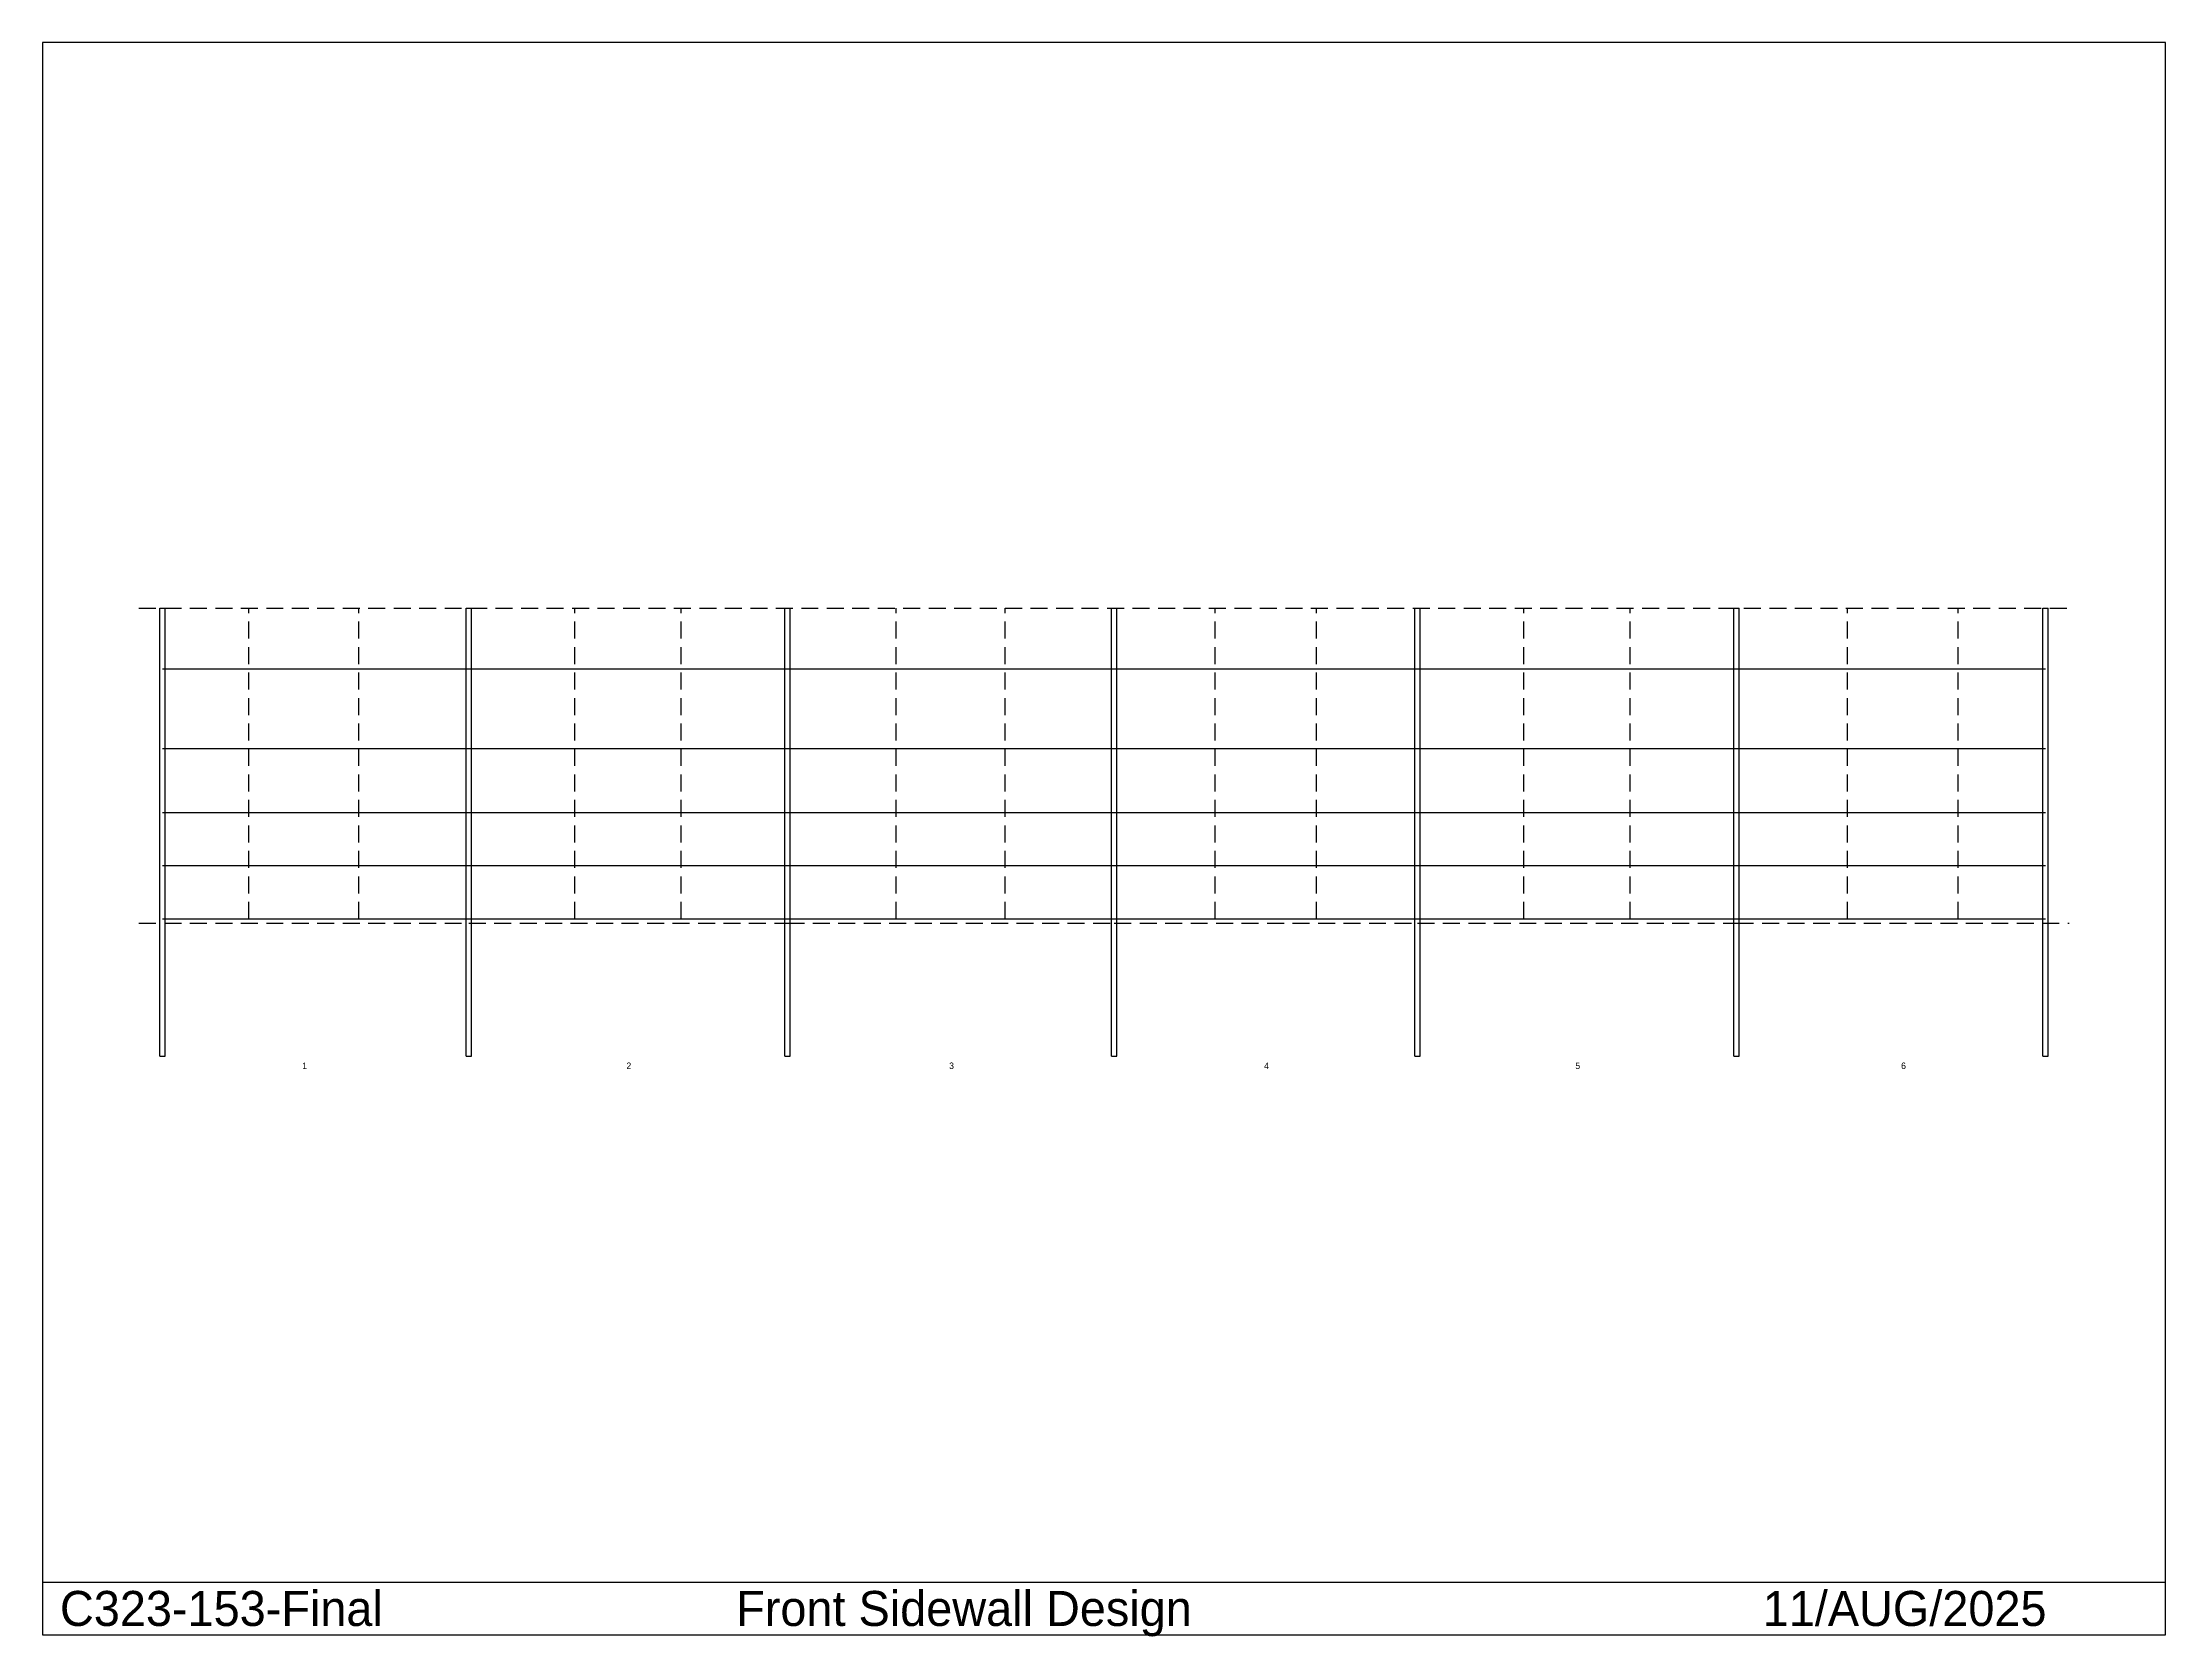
# Model space of a CAD drawing. Extents: x -1814 to 38099, y -10913 to 19056.
import ezdxf

# ---------------------------------------------------------------- set-up
doc = ezdxf.new("R2010")
doc.units = 0
doc.linetypes.add('CONTIN', pattern=[0])
doc.linetypes.add('DASHED', pattern=[478.95, 319.3, -159.65])
doc.layers.get('0').update_dxf_attribs({"linetype": 'CONTIN'})
for name, color, linetype in [('2', 7, 'CONTIN'), ('21', 7, 'CONTIN'), ('4', 5, 'CONTIN'), ('6', 5, 'DASHED'), ('8', 5, 'DASHED')]:
    doc.layers.add(name, color=color, linetype=linetype)

msp = doc.modelspace()

# ---------------------------------------------------------------- linework, layer by layer
for p, q in [((38099.246, 19055.643), (-1814.25, 19055.643)), ((-1814.25, 19055.643), (-1814.25, -10879.48)), ((38099.246, -10879.48), (38099.246, 19055.643)), ((-1814.25, -9891.621), (38099.246, -9891.621)), ((-1814.25, -10879.48), (38099.246, -10879.48))]:
    msp.add_line(p, q)
at = {"layer": '2'}
for p, q in [((440, 7280), (6200, 7280)), ((6200, 7280), (12190, 7280)), ((12190, 7280), (18335, 7280)), ((18335, 7280), (24035, 7280)), ((24035, 7280), (30034.998, 7280)), ((30034.998, 7280), (35845, 7280)), ((440, 5780), (6200, 5780)), ((6200, 5780), (12190, 5780)), ((12190, 5780), (18335, 5780)), ((18335, 5780), (24035, 5780)), ((24035, 5780), (30034.998, 5780)), ((30034.998, 5780), (35845, 5780)), ((440, 4580), (6200, 4580)), ((6200, 4580), (12190, 4580)), ((12190, 4580), (18335, 4580)), ((18335, 4580), (24035, 4580)), ((24035, 4580), (30034.998, 4580)), ((30034.998, 4580), (35845, 4580)), ((440, 3580), (6200, 3580)), ((6200, 3580), (12190, 3580)), ((12190, 3580), (18335, 3580)), ((18335, 3580), (24035, 3580)), ((24035, 3580), (30034.998, 3580)), ((30034.998, 3580), (35845, 3580)), ((440, 2580), (6200, 2580)), ((6200, 2580), (12190, 2580)), ((12190, 2580), (18335, 2580)), ((18335, 2580), (24035, 2580)), ((24035, 2580), (30034.998, 2580)), ((30034.998, 2580), (35845, 2580))]:
    msp.add_line(p, q, dxfattribs=at)
at = {"layer": '4'}
for p, q in [((389.2, 0), (389.2, 8420)), ((389.2, 8420), (490.8, 8420)), ((490.8, 0), (490.8, 8420)), ((6149.2, 0), (6149.2, 8420)), ((6149.2, 8420), (6250.8, 8420)), ((6250.8, 0), (6250.8, 8420)), ((12139.199, 0), (12139.199, 8420)), ((12139.199, 8420), (12240.8, 8420)), ((12240.8, 0), (12240.8, 8420)), ((18284.199, 0), (18284.199, 8420)), ((18284.199, 8420), (18385.801, 8420)), ((18385.801, 0), (18385.801, 8420)), ((23984.199, 0), (23984.199, 8420)), ((23984.199, 8420), (24085.799, 8420)), ((24085.799, 0), (24085.799, 8420)), ((29984.199, 0), (29984.199, 8420)), ((29984.199, 8420), (30085.797, 8420)), ((30085.797, 0), (30085.797, 8420)), ((35794.199, 0), (35794.199, 8420)), ((35794.199, 8420), (35895.797, 8420)), ((35895.797, 0), (35895.797, 8420)), ((389.2, 0), (490.8, 0)), ((6149.2, 0), (6250.8, 0)), ((12139.199, 0), (12240.8, 0)), ((18284.199, 0), (18385.801, 0)), ((23984.199, 0), (24085.799, 0)), ((29984.199, 0), (30085.797, 0)), ((35794.199, 0), (35895.797, 0))]:
    msp.add_line(p, q, dxfattribs=at)
at = {"layer": '6'}
for p, q in [((2066.667, 2580), (2066.667, 8420)), ((4133.333, 2580), (4133.333, 8420)), ((8196.666, 2580), (8196.666, 8420)), ((10193.333, 2580), (10193.333, 8420)), ((14238.333, 2580), (14238.333, 8420)), ((16286.667, 2580), (16286.667, 8420)), ((20234.998, 2580), (20234.998, 8420)), ((22135, 2580), (22135, 8420)), ((26034.998, 2580), (26034.998, 8420)), ((28035, 2580), (28035, 8420)), ((32118.332, 2580), (32118.332, 8420)), ((34201.664, 2580), (34201.664, 8420))]:
    msp.add_line(p, q, dxfattribs=at)
at = {"layer": '8'}
for p, q in [((0, 8420), (36284.996, 8420)), ((0, 2500), (6200, 2500)), ((6200, 2500), (12190, 2500)), ((12190, 2500), (18335, 2500)), ((18335, 2500), (24035, 2500)), ((24035, 2500), (30034.998, 2500)), ((30034.998, 2500), (36284.996, 2500))]:
    msp.add_line(p, q, dxfattribs=at)

# ---------------------------------------------------------------- texts
for s, p in [('C323-153-Final', (-1484.963, -10714.838)), ('Front Sidewall Design', (11227.485, -10714.838)), ('11/AUG/2025', (30525.66, -10714.838))]:
    msp.add_text(s, height=658.573).set_placement(p)
at = {"layer": '21'}
for s, p in [('  1', (2978.08, -243.84)), ('  2', (9073.08, -243.84)), ('  3', (15140.58, -243.84)), ('  4', (21063.078, -243.84)), ('  5', (26913.08, -243.84)), ('  6', (33038.078, -243.84))]:
    msp.add_text(s, height=121.92, dxfattribs=at).set_placement(p)

doc.saveas('drawing.dxf')
